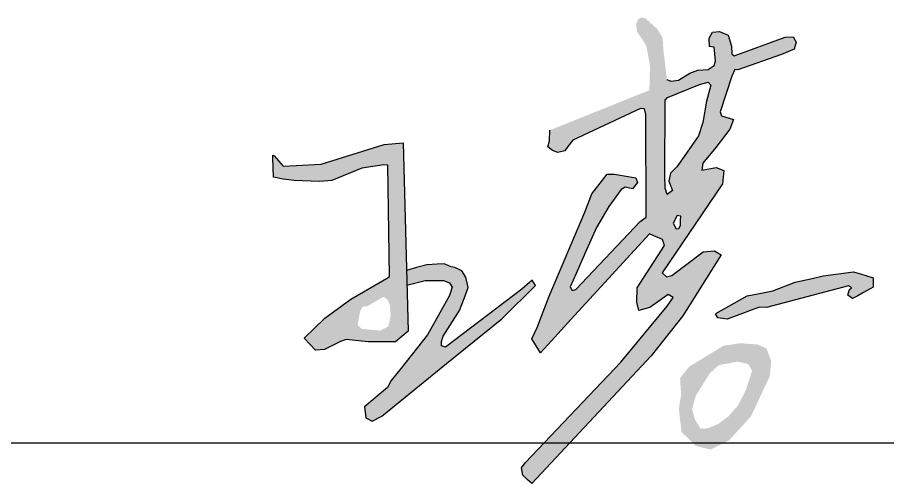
# Model space of a CAD drawing. Extents: x 6250600 to 6678662, y -692028 to -290561.
# Drawn here: x 6373980 to 6375097, y -554003 to -553405 of the extents above; entities that cross this region are included whole.
import ezdxf
from ezdxf.enums import TextEntityAlignment as Align

# ---------------------------------------------------------------- set-up
doc = ezdxf.new("R2010")
doc.units = 0
doc.header["$LTSCALE"] = 1000
doc.header["$MEASUREMENT"] = 0
doc.linetypes.add('2', pattern=[18.5, 12, -3, 0.5, -3])
doc.layers.get('0').update_dxf_attribs({"linetype": 'CONTINUOUS'})
doc.styles.add('sceie', font='sceie.shx', dxfattribs={"width": 0.7, "bigfont": 'sceic.shx'})

# ---------------------------------------------------------------- blocks, each defined once
blk = doc.blocks.new('qm')
h = blk.add_hatch(color=256)
h.dxf.hatch_style = 1
h.paths.add_polyline_path([(-943313.2, -985271.5), (-943337.8, -985273.5), (-943418.6, -985299.1), (-943450.7, -985300.6), (-943467.4, -985301.3), (-943478.8, -985288.1), (-943480.5, -985287.4), (-943480.4, -985290.6), (-943479.6, -985315.4), (-943467.1, -985318.2), (-943453, -985320), (-943420.5, -985321.1), (-943404.6, -985320), (-943366.5, -985303.9), (-943338.2, -985299.8), (-943333, -985300.4), (-943331, -985443.2), (-943334.5, -985445.6), (-943380.4, -985472.1), (-943413.7, -985496.5), (-943440.2, -985522.3), (-943425.6, -985537.4), (-943414.2, -985536.6), (-943393.8, -985526.5), (-943386.4, -985523.9), (-943358.1, -985527.1), (-943322.9, -985527.1), (-943307, -985513.2)])
h.paths.add_polyline_path([(-943338.7, -985469.2), (-943333.4, -985472.5), (-943330.2, -985480.4), (-943329.3, -985492.8), (-943332.3, -985507.2), (-943342.9, -985512.5), (-943366.4, -985510.4), (-943371.7, -985505.3), (-943369.9, -985495.7), (-943368.5, -985487.8), (-943365.2, -985481.9), (-943358.6, -985480.9), (-943347.3, -985474.2)], flags=16)
h.paths.add_polyline_path([(-943232.9, -985443.8), (-943238.1, -985435.6), (-943247.1, -985431.3), (-943251.5, -985430.5), (-943260.7, -985426.6), (-943269.6, -985427.2), (-943282.7, -985428.1), (-943296.1, -985431.7), (-943309, -985435.2), (-943308.5, -985454), (-943285.2, -985448.3), (-943270, -985448.3), (-943261.4, -985448.3), (-943253.7, -985451), (-943250.5, -985456.9), (-943253.7, -985467.6), (-943262.3, -985482.7), (-943282.1, -985517.8), (-943316, -985560.6), (-943328.5, -985576.4), (-943333.2, -985585.6), (-943362.9, -985610.4), (-943361.1, -985624.5), (-943353, -985628.5), (-943340.6, -985622.1), (-943257.7, -985554.9), (-943186.8, -985497.4), (-943143.7, -985454.5), (-943147.7, -985447.6), (-943161.1, -985459.4), (-943259.1, -985533.8), (-943264, -985532), (-943264.1, -985526.3), (-943262.1, -985519.7), (-943241, -985486.8), (-943235.1, -985471.1), (-943229.9, -985457)])
h.paths.add_polyline_path([(-942891.5, -985185.8), (-942887.8, -985177.6), (-942884.1, -985177.9), (-942827.9, -985158.2), (-942811.7, -985151.2), (-942808.9, -985142.4), (-942813.1, -985135.4), (-942823, -985135.8), (-942888.7, -985159.7), (-942891.8, -985157.2), (-942892, -985147.3), (-942896.3, -985133.5), (-942907.3, -985128.8), (-942916.3, -985129.7), (-942920.6, -985137.2), (-942920.2, -985147.9), (-942914.1, -985148.7), (-942913.8, -985152.5), (-942912.5, -985166.6), (-942914.4, -985172.5), (-942921.9, -985177.6), (-942935.4, -985178.2), (-942945.7, -985182.3), (-942960.2, -985191.2), (-942969.8, -985192.3), (-942974.9, -985190.3), (-942979.3, -985153.5), (-942980.5, -985136.8), (-942986.9, -985125.9), (-942995.5, -985118.1), (-943002, -985112.2), (-943007.6, -985110.6), (-943011.5, -985112.8), (-943014.3, -985118.6), (-943013.3, -985128.6), (-943009, -985135.1), (-943003.6, -985143.3), (-943001.1, -985147.8), (-942996.6, -985173), (-942997.4, -985204), (-943002, -985205.9), (-943124.9, -985255.3), (-943125.6, -985269.1), (-943127.7, -985276.6), (-943121.8, -985281.5), (-943115, -985284), (-943106, -985281.6), (-943101.8, -985276.1), (-943095.8, -985268.3), (-943008.7, -985227.6), (-943003.7, -985228.1), (-943002, -985235.2), (-943001.6, -985367.1), (-943009.3, -985372.3), (-943091.8, -985459.8), (-943096.5, -985461), (-943098.9, -985456.5), (-943091.3, -985439.3), (-943079.6, -985412.5), (-943065.4, -985380.2), (-943049.6, -985353.4), (-943033.5, -985331.3), (-943028.4, -985328.6), (-943019, -985330.6), (-943012.6, -985322.5), (-943014.7, -985316.3), (-943029.8, -985313.9), (-943042.1, -985311.9), (-943051.7, -985311.6), (-943057.6, -985319.3), (-943071.1, -985336.9), (-943080.3, -985360.4), (-943126, -985468.1), (-943141.5, -985508.4), (-943148, -985522.9), (-943137.2, -985540.9), (-943122.9, -985525.4), (-943098, -985498.3), (-942997.1, -985388.5), (-942991.6, -985390.8), (-942980.5, -985395.4), (-942978.2, -985403.1), (-943013.1, -985457.6), (-943013.7, -985475.8), (-943010.8, -985486.8), (-942996.9, -985483), (-942973.2, -985466.3), (-942967, -985470.1), (-942974.4, -985481.1), (-943034, -985552.8), (-943156.8, -985682.1), (-943161.5, -985688.6), (-943159.8, -985698.1), (-943154, -985703.5), (-943148.4, -985708.8), (-942995, -985544.7), (-942954.4, -985493.4), (-942905.3, -985415.1), (-942913.7, -985410.1), (-942928.5, -985411.2), (-942968.7, -985441.6), (-942975.5, -985443.7), (-942981.1, -985438.2), (-942971.8, -985425.3), (-942903.5, -985324.1), (-942901.7, -985307.2), (-942911.6, -985303), (-942930.2, -985306.6), (-942928.8, -985297.7), (-942912.1, -985277.5), (-942894, -985254), (-942889.6, -985241.8), (-942904.9, -985236.7), (-942906.5, -985231.6)])
h.paths.add_polyline_path([(-942974.2, -985213.4), (-942933, -985196.5), (-942922, -985193.5), (-942918.7, -985197.7), (-942924.1, -985218.2), (-942929, -985245.5), (-942934.2, -985262.4), (-942952.9, -985289.1), (-942962.1, -985302.3), (-942970.5, -985310.6), (-942972.4, -985320.8), (-942967.6, -985332.6), (-942974.4, -985338), (-942977, -985329.7), (-942977.6, -985313.6), (-942977.2, -985216.6)], flags=16)
h.paths.add_polyline_path([(-942961.9, -985364.8), (-942957.2, -985365.5), (-942957.3, -985371.2), (-942957.4, -985377.8), (-942959.4, -985381.6), (-942963, -985381.7), (-942966.7, -985374.6)], flags=16)
h.paths.add_polyline_path([(-942742.1, -985455.2), (-942738, -985457.4), (-942740.5, -985459.7), (-942742.9, -985467.1), (-942736.7, -985471.3), (-942730.1, -985467.7), (-942722.5, -985463.4), (-942710.5, -985456.8), (-942710.2, -985444.9), (-942726.6, -985439.7), (-942735.6, -985436.9), (-942774.5, -985442.4), (-942788.7, -985445.6), (-942810.4, -985450.5), (-942839.1, -985461.4), (-942856.3, -985464.8), (-942872.1, -985467.9), (-942912.5, -985490.8), (-942909.6, -985495.9), (-942897.4, -985498), (-942881.4, -985491.9), (-942865.4, -985485.8), (-942856.2, -985482.4), (-942847.1, -985482.7)])
h.paths.add_polyline_path([(-942841, -985551.7), (-942847.2, -985535.3), (-942858.9, -985530.2), (-942880.9, -985528.7), (-942901.9, -985531.8), (-942913.7, -985538.9), (-942930.3, -985549), (-942946.5, -985558.9), (-942958, -985573.3), (-942956.7, -985594.6), (-942959.6, -985613.1), (-942956.1, -985642.6), (-942937.7, -985660.5), (-942918.8, -985665.1), (-942895.3, -985653.4), (-942867.1, -985622.7), (-942856.4, -985599.7), (-942843, -985571)], flags=17)
h.paths.add_polyline_path([(-942865.5, -985563.8), (-942868.4, -985572.8), (-942873.4, -985588.3), (-942883.8, -985608.7), (-942896.3, -985622.8), (-942908.8, -985632.1), (-942922.3, -985637.9), (-942931.6, -985638.5), (-942939, -985626.7), (-942942.5, -985613.2), (-942938, -985596.2), (-942929.4, -985582.4), (-942920, -985567.5), (-942909.2, -985557.4), (-942904.7, -985556.1), (-942884.8, -985552.3), (-942871, -985555.2)], flags=16)
for points in [[(-942974.9, -985190.3), (-942969.8, -985192.3), (-942960.2, -985191.2), (-942945.7, -985182.3), (-942935.4, -985178.2), (-942921.9, -985177.6), (-942914.4, -985172.5), (-942912.5, -985166.6), (-942913.8, -985152.5), (-942914.1, -985148.7), (-942920.2, -985147.9), (-942920.6, -985137.2), (-942916.3, -985129.7), (-942907.3, -985128.8), (-942896.3, -985133.5), (-942892, -985147.3), (-942891.8, -985157.2), (-942888.7, -985159.7), (-942823, -985135.8), (-942813.1, -985135.4), (-942808.9, -985142.4), (-942811.7, -985151.2), (-942827.9, -985158.2), (-942884.1, -985177.9), (-942887.8, -985177.6), (-942891.5, -985185.8), (-942906.5, -985231.6), (-942904.9, -985236.7), (-942889.6, -985241.8), (-942894, -985254), (-942912.1, -985277.5), (-942928.8, -985297.7), (-942930.2, -985306.6), (-942911.6, -985303), (-942901.7, -985307.2), (-942903.5, -985324.1), (-942971.8, -985425.3), (-942981.1, -985438.2), (-942975.5, -985443.7), (-942968.7, -985441.6), (-942928.5, -985411.2), (-942913.7, -985410.1), (-942905.3, -985415.1), (-942954.4, -985493.4), (-942995, -985544.7), (-943148.4, -985708.8), (-943154, -985703.5), (-943159.8, -985698.1), (-943161.5, -985688.6), (-943156.8, -985682.1), (-943034, -985552.8), (-942974.4, -985481.1), (-942967, -985470.1), (-942973.2, -985466.3), (-942996.9, -985483), (-943010.8, -985486.8), (-943013.7, -985475.8), (-943013.1, -985457.6), (-942978.2, -985403.1), (-942980.5, -985395.4), (-942991.6, -985390.8), (-942997.1, -985388.5), (-943098, -985498.3), (-943122.9, -985525.4), (-943137.2, -985540.9), (-943148, -985522.9), (-943141.5, -985508.4), (-943126, -985468.1), (-943080.3, -985360.4), (-943071.1, -985336.9), (-943057.6, -985319.3), (-943051.7, -985311.6), (-943042.1, -985311.9), (-943029.8, -985313.9), (-943014.7, -985316.3), (-943012.6, -985322.5), (-943019, -985330.6), (-943028.4, -985328.6), (-943033.5, -985331.3), (-943049.6, -985353.4), (-943065.4, -985380.2), (-943079.6, -985412.5), (-943091.3, -985439.3), (-943098.9, -985456.5), (-943096.5, -985461), (-943091.8, -985459.8), (-943009.3, -985372.3), (-943001.6, -985367.1), (-943002, -985235.2), (-943003.7, -985228.1), (-943008.7, -985227.6), (-943095.8, -985268.3), (-943101.8, -985276.1), (-943106, -985281.6), (-943115, -985284), (-943121.8, -985281.5), (-943127.7, -985276.6), (-943125.6, -985269.1), (-943124.9, -985255.3)], [(-942974.2, -985213.4), (-942933, -985196.5), (-942922, -985193.5), (-942918.7, -985197.7), (-942924.1, -985218.2), (-942929, -985245.5), (-942934.2, -985262.4), (-942952.9, -985289.1), (-942962.1, -985302.3), (-942970.5, -985310.6), (-942972.4, -985320.8), (-942967.6, -985332.6), (-942974.4, -985338), (-942977, -985329.7), (-942977.6, -985313.6), (-942977.2, -985216.6), (-942974.2, -985213.4)], [(-943478.8, -985288.1), (-943467.4, -985301.3), (-943450.7, -985300.6), (-943418.6, -985299.1), (-943337.8, -985273.5), (-943313.2, -985271.5), (-943307, -985513.2), (-943322.9, -985527.1), (-943358.1, -985527.1), (-943386.4, -985523.9), (-943393.8, -985526.5), (-943414.2, -985536.6), (-943425.6, -985537.4), (-943440.2, -985522.3), (-943413.7, -985496.5), (-943380.4, -985472.1), (-943334.5, -985445.6), (-943331, -985443.2), (-943333, -985300.4), (-943338.2, -985299.8), (-943366.5, -985303.9), (-943404.6, -985320), (-943420.5, -985321.1), (-943453, -985320), (-943467.1, -985318.2), (-943479.6, -985315.4), (-943480.4, -985290.6), (-943480.5, -985287.4), (-943478.8, -985288.1)], [(-942961.9, -985364.8), (-942966.7, -985374.6), (-942963, -985381.7), (-942959.4, -985381.6), (-942957.4, -985377.8), (-942957.3, -985371.2), (-942957.2, -985365.5), (-942961.9, -985364.8)], [(-943308.5, -985454), (-943285.2, -985448.3), (-943270, -985448.3), (-943261.4, -985448.3), (-943253.7, -985451), (-943250.5, -985456.9), (-943253.7, -985467.6), (-943262.3, -985482.7), (-943282.1, -985517.8), (-943316, -985560.6), (-943328.5, -985576.4), (-943333.2, -985585.6), (-943362.9, -985610.4), (-943361.1, -985624.5), (-943353, -985628.5), (-943340.6, -985622.1), (-943257.7, -985554.9), (-943186.8, -985497.4), (-943143.7, -985454.5), (-943147.7, -985447.6), (-943161.1, -985459.4), (-943259.1, -985533.8), (-943264, -985532), (-943264.1, -985526.3), (-943262.1, -985519.7), (-943241, -985486.8), (-943235.1, -985471.1), (-943229.9, -985457), (-943232.9, -985443.8), (-943238.1, -985435.6), (-943247.1, -985431.3), (-943251.5, -985430.5), (-943260.7, -985426.6), (-943269.6, -985427.2), (-943282.7, -985428.1), (-943296.1, -985431.7), (-943309, -985435.2)], [(-942912.1, -985490.5), (-942872.1, -985467.9), (-942856.3, -985464.8), (-942839.1, -985461.4), (-942810.4, -985450.5), (-942788.7, -985445.6), (-942774.5, -985442.4), (-942735.6, -985436.9), (-942726.6, -985439.7), (-942710.2, -985444.9), (-942710.5, -985456.8), (-942722.5, -985463.4), (-942730.1, -985467.7), (-942736.7, -985471.3), (-942742.9, -985467.1), (-942740.5, -985459.7), (-942738, -985457.4), (-942742.1, -985455.2), (-942847.1, -985482.7), (-942856.2, -985482.4), (-942865.4, -985485.8), (-942881.4, -985491.9), (-942897.4, -985498), (-942909.6, -985495.9), (-942912.5, -985490.8)]]:
    blk.add_lwpolyline(points)
at = {"style": 'sceie', "width": 0.8}
for p in [(-941169.6, -984626.3), (-941208.7, -985276.9), (-941182.6, -985940.5), (-941143.6, -986591.1), (-941130.5, -987189.7)]:
    blk.add_attdef('2020.04.26', text='', height=350, dxfattribs=at).set_placement(p, align=Align.MIDDLE)

msp = doc.modelspace()

# ---------------------------------------------------------------- linework, layer by layer
msp.add_line((6372119.6, -553950.9), (6377619.6, -553950.9))

# ---------------------------------------------------------------- block references
at = {"color": 4, "linetype": '2'}
msp.add_blockref('qm', (7317788.5, 431705.6), dxfattribs=at)

doc.saveas('drawing.dxf')
